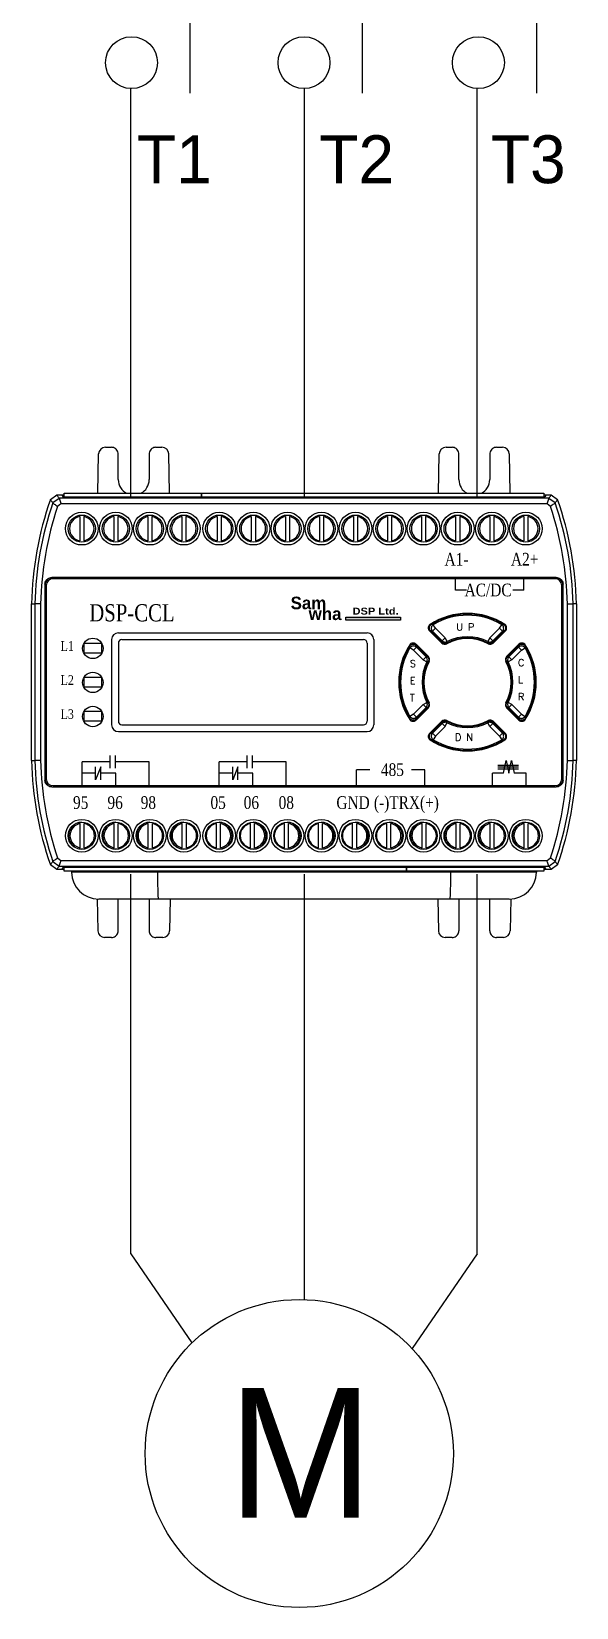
# Model space of a CAD drawing. Header units: millimetres. Extents: x 58 to 898, y 43 to 722.
# Drawn here: x 97 to 121, y 420.4 to 489.8 of the extents above; entities that cross this region are included whole.
import ezdxf
from ezdxf.enums import TextEntityAlignment as Align

# ---------------------------------------------------------------- set-up
doc = ezdxf.new("R2010")
doc.units = ezdxf.units.MM
for name, color, linetype in [('02___PRT_ALL_AXES', 7, 'Continuous'), ('03___PRT_ALL_CURVES', 7, 'Continuous'), ('40', 4, 'Continuous'), ('ASHADE', 7, 'Continuous'), ('도면층1', 7, 'Continuous')]:
    doc.layers.add(name, color=color, linetype=linetype)
doc.styles.add('ghs', font='NGULIM.TTF')
doc.styles.add('SS', font='batang.ttc', dxfattribs={"width": 0.8})
doc.styles.get("Standard").update_dxf_attribs({"font": 'BareunDotumPro1.ttf'})
doc.styles.add('STYLE2', font='romant.shx')

msp = doc.modelspace()

# ---------------------------------------------------------------- hatches: boundary and pattern name
msp.add_hatch(color=5).paths.add_polyline_path([(110.792, 463.861), (110.792, 463.998), (113.201, 463.998), (113.201, 463.861)])

# ---------------------------------------------------------------- linework, layer by layer
at = {"color": 7, "linetype": 'Continuous'}
for p, q in [((99.877, 469.453), (99.907, 471.184)), ((100.207, 471.478), (100.47, 471.478)), ((100.77, 470.053), (100.77, 471.178)), ((102.131, 471.178), (102.131, 470.053)), ((102.431, 471.478), (102.694, 471.478)), ((103.024, 469.453), (102.994, 471.184)), ((114.877, 469.453), (114.907, 471.184)), ((115.207, 471.478), (115.47, 471.478)), ((115.77, 470.053), (115.77, 471.178)), ((117.131, 471.178), (117.131, 470.053)), ((117.431, 471.478), (117.694, 471.478)), ((118.024, 469.453), (117.994, 471.184)), ((97.779, 469.177), (98.062, 469.378)), ((98.168, 469.229), (97.884, 469.026)), ((98.062, 469.378), (98.394, 469.378)), ((98.248, 468.981), (98.094, 468.871)), ((119.733, 469.23), (98.168, 469.23)), ((119.653, 468.981), (98.248, 468.981)), ((98.286, 469.378), (98.337, 469.277)), ((119.564, 469.277), (98.337, 469.277)), ((98.394, 469.453), (104.431, 469.453)), ((98.394, 469.277), (98.394, 469.453)), ((104.431, 469.453), (104.431, 469.277)), ((104.432, 469.453), (119.507, 469.453)), ((104.432, 469.277), (104.432, 469.453)), ((119.507, 469.453), (119.507, 469.277)), ((119.507, 469.378), (119.839, 469.378)), ((119.615, 469.378), (119.564, 469.277)), ((119.807, 468.871), (119.653, 468.981)), ((120.017, 469.026), (119.733, 469.229)), ((119.839, 469.378), (120.122, 469.177)), ((99.072, 468.426), (99.072, 467.361)), ((99.252, 468.426), (99.252, 467.361)), ((100.572, 468.426), (100.572, 467.361)), ((100.752, 468.426), (100.752, 467.361)), ((102.072, 468.426), (102.072, 467.361)), ((102.252, 468.426), (102.252, 467.361)), ((103.572, 468.426), (103.572, 467.361)), ((103.752, 468.426), (103.752, 467.361)), ((105.129, 468.426), (105.129, 467.361)), ((105.309, 468.426), (105.309, 467.361)), ((106.629, 468.426), (106.629, 467.361)), ((106.809, 468.426), (106.809, 467.361)), ((108.129, 468.426), (108.129, 467.361)), ((108.309, 468.426), (108.309, 467.361)), ((109.629, 468.426), (109.629, 467.361)), ((109.809, 468.426), (109.809, 467.361)), ((111.129, 468.426), (111.129, 467.361)), ((111.309, 468.426), (111.309, 467.361)), ((112.629, 468.426), (112.629, 467.361)), ((112.809, 468.426), (112.809, 467.361)), ((114.129, 468.426), (114.129, 467.361)), ((114.309, 468.426), (114.309, 467.361)), ((115.629, 468.426), (115.629, 467.361)), ((115.809, 468.426), (115.809, 467.361)), ((117.129, 468.426), (117.129, 467.361)), ((117.309, 468.426), (117.309, 467.361)), ((118.629, 468.426), (118.629, 467.361)), ((118.809, 468.426), (118.809, 467.361)), ((97.543, 465.441), (97.543, 456.816)), ((97.543, 465.441), (97.551, 465.433)), ((97.551, 465.433), (97.551, 456.823)), ((97.596, 465.388), (97.596, 456.868)), ((120.058, 465.741), (97.843, 465.741)), ((97.843, 465.741), (97.851, 465.733)), ((120.051, 465.733), (97.851, 465.733)), ((120.006, 465.688), (97.896, 465.688)), ((115.63, 465.185), (115.63, 465.695)), ((118.63, 465.185), (118.63, 465.695)), ((120.058, 465.741), (120.051, 465.733)), ((120.306, 456.868), (120.306, 465.388)), ((120.358, 465.441), (120.351, 465.433)), ((120.351, 456.823), (120.351, 465.433)), ((120.358, 456.816), (120.358, 465.441)), ((96.951, 457.678), (96.951, 464.578)), ((96.951, 464.578), (97.099, 464.577)), ((97.099, 464.577), (97.099, 457.68)), ((97.348, 464.577), (97.099, 464.577)), ((97.348, 464.572), (97.348, 457.685)), ((120.553, 464.577), (120.802, 464.577)), ((120.553, 457.685), (120.553, 464.572)), ((120.951, 464.578), (120.802, 464.577)), ((120.802, 457.68), (120.802, 464.577)), ((120.951, 464.578), (120.951, 457.678)), ((114.477, 463.395), (115.025, 462.848)), ((114.525, 463.39), (115.03, 462.885)), ((114.736, 463.507), (114.609, 463.38)), ((114.609, 463.38), (115.04, 462.949)), ((114.736, 463.507), (114.644, 463.662)), ((114.736, 463.507), (115.167, 463.076)), ((117.134, 463.076), (117.565, 463.507)), ((117.261, 462.949), (117.693, 463.38)), ((117.271, 462.885), (117.776, 463.39)), ((117.277, 462.848), (117.824, 463.395)), ((117.565, 463.507), (117.657, 463.662)), ((117.565, 463.507), (117.693, 463.38)), ((113.771, 462.543), (113.617, 462.635)), ((113.771, 462.543), (113.899, 462.67)), ((114.203, 462.112), (113.771, 462.543)), ((114.431, 462.254), (113.884, 462.801)), ((114.394, 462.249), (113.889, 462.754)), ((114.33, 462.239), (113.899, 462.67)), ((115.167, 463.076), (115.04, 462.949)), ((115.167, 463.076), (115.248, 462.915)), ((117.134, 463.076), (117.053, 462.915)), ((117.134, 463.076), (117.261, 462.949)), ((118.418, 462.801), (117.871, 462.254)), ((118.412, 462.754), (117.907, 462.249)), ((118.403, 462.67), (117.971, 462.239)), ((118.53, 462.543), (118.098, 462.112)), ((118.53, 462.543), (118.403, 462.67)), ((118.53, 462.543), (118.684, 462.635)), ((114.203, 462.112), (114.33, 462.239)), ((114.203, 462.112), (114.363, 462.031)), ((118.098, 462.112), (117.938, 462.031)), ((118.098, 462.112), (117.971, 462.239)), ((113.771, 459.713), (114.203, 460.145)), ((113.884, 459.455), (114.431, 460.002)), ((113.889, 459.503), (114.394, 460.008)), ((113.899, 459.586), (114.33, 460.018)), ((114.203, 460.145), (114.363, 460.226)), ((114.203, 460.145), (114.33, 460.018)), ((117.871, 460.002), (118.418, 459.455)), ((117.907, 460.008), (118.412, 459.503)), ((118.098, 460.145), (117.938, 460.226)), ((118.098, 460.145), (117.971, 460.018)), ((117.971, 460.018), (118.403, 459.586)), ((118.098, 460.145), (118.53, 459.713)), ((113.771, 459.713), (113.617, 459.621)), ((113.771, 459.713), (113.899, 459.586)), ((115.025, 459.408), (114.477, 458.861)), ((115.03, 459.371), (114.525, 458.866)), ((115.04, 459.308), (114.609, 458.876)), ((115.167, 459.181), (114.736, 458.749)), ((115.167, 459.181), (115.04, 459.308)), ((115.167, 459.181), (115.248, 459.341)), ((117.134, 459.181), (117.053, 459.341)), ((117.134, 459.181), (117.261, 459.308)), ((117.565, 458.749), (117.134, 459.181)), ((117.693, 458.876), (117.261, 459.308)), ((117.776, 458.866), (117.271, 459.371)), ((117.824, 458.861), (117.277, 459.408)), ((118.53, 459.713), (118.403, 459.586)), ((118.53, 459.713), (118.684, 459.621)), ((114.736, 458.749), (114.609, 458.876)), ((114.736, 458.749), (114.644, 458.594)), ((117.565, 458.749), (117.693, 458.876)), ((117.565, 458.749), (117.657, 458.594)), ((96.951, 457.678), (97.099, 457.68)), ((97.348, 457.68), (97.099, 457.68)), ((100.416, 457.344), (100.416, 457.904)), ((100.65, 457.344), (100.65, 457.904)), ((106.453, 457.344), (106.453, 457.904)), ((106.687, 457.344), (106.687, 457.904)), ((120.553, 457.68), (120.802, 457.68)), ((120.951, 457.678), (120.802, 457.68)), ((99.182, 456.603), (99.182, 457.624)), ((99.772, 456.832), (99.772, 457.393)), ((100.006, 456.832), (100.006, 457.393)), ((100.662, 456.603), (100.662, 457.113)), ((102.125, 456.603), (102.125, 457.624)), ((105.219, 456.603), (105.219, 457.624)), ((105.809, 456.832), (105.809, 457.393)), ((106.043, 456.832), (106.043, 457.393)), ((106.7, 456.603), (106.7, 457.113)), ((108.162, 456.603), (108.162, 457.624)), ((111.257, 456.603), (111.257, 457.266)), ((114.276, 456.603), (114.276, 457.266)), ((117.258, 456.603), (117.258, 457.113)), ((118.739, 456.603), (118.739, 457.113)), ((97.543, 456.816), (97.551, 456.823)), ((97.843, 456.516), (97.851, 456.523)), ((97.843, 456.516), (120.058, 456.516)), ((97.851, 456.523), (120.051, 456.523)), ((97.896, 456.568), (120.006, 456.568)), ((120.058, 456.516), (120.051, 456.523)), ((120.358, 456.816), (120.351, 456.823)), ((99.092, 453.831), (99.092, 454.896)), ((99.272, 453.831), (99.272, 454.896)), ((100.592, 453.831), (100.592, 454.896)), ((100.772, 453.831), (100.772, 454.896)), ((102.092, 453.831), (102.092, 454.896)), ((102.272, 453.831), (102.272, 454.896)), ((103.592, 453.831), (103.592, 454.896)), ((103.772, 453.831), (103.772, 454.896)), ((105.092, 453.831), (105.092, 454.896)), ((105.272, 453.831), (105.272, 454.896)), ((106.592, 453.831), (106.592, 454.896)), ((106.772, 453.831), (106.772, 454.896)), ((108.092, 453.831), (108.092, 454.896)), ((108.272, 453.831), (108.272, 454.896)), ((109.592, 453.831), (109.592, 454.896)), ((109.772, 453.831), (109.772, 454.896)), ((111.092, 453.831), (111.092, 454.896)), ((111.272, 453.831), (111.272, 454.896)), ((112.592, 453.831), (112.592, 454.896)), ((112.772, 453.831), (112.772, 454.896)), ((114.149, 453.831), (114.149, 454.896)), ((114.329, 453.831), (114.329, 454.896)), ((115.649, 453.831), (115.649, 454.896)), ((115.829, 453.831), (115.829, 454.896)), ((117.149, 453.831), (117.149, 454.896)), ((117.329, 453.831), (117.329, 454.896)), ((118.649, 453.831), (118.649, 454.896)), ((118.829, 453.831), (118.829, 454.896)), ((98.062, 452.878), (97.779, 453.08)), ((97.884, 453.231), (98.168, 453.027)), ((98.394, 452.878), (98.062, 452.878)), ((98.094, 453.386), (98.248, 453.275)), ((98.168, 453.027), (119.733, 453.027)), ((98.248, 453.275), (119.653, 453.275)), ((98.286, 452.878), (98.337, 452.98)), ((98.337, 452.98), (119.564, 452.98)), ((98.394, 452.803), (98.394, 452.98)), ((113.469, 452.803), (98.394, 452.803)), ((98.709, 452.803), (98.709, 452.752)), ((102.5, 452.752), (102.5, 452.803)), ((113.469, 452.98), (113.469, 452.803)), ((113.47, 452.803), (113.47, 452.98)), ((119.508, 452.803), (113.47, 452.803)), ((115.401, 452.752), (115.401, 452.803)), ((119.193, 452.803), (119.192, 452.752)), ((119.508, 452.98), (119.508, 452.803)), ((119.839, 452.878), (119.508, 452.878)), ((119.615, 452.878), (119.564, 452.98)), ((119.653, 453.275), (119.807, 453.386)), ((119.733, 453.027), (120.017, 453.231)), ((120.122, 453.08), (119.839, 452.878)), ((119.192, 452.752), (98.709, 452.752)), ((99.846, 451.58), (99.87, 450.173)), ((117.992, 451.573), (99.909, 451.573)), ((100.77, 450.178), (100.77, 451.573)), ((102.131, 451.573), (102.131, 450.178)), ((103.055, 451.573), (103.031, 450.173)), ((114.846, 451.573), (114.87, 450.173)), ((115.77, 451.573), (115.77, 450.178)), ((117.131, 450.178), (117.131, 451.573)), ((118.055, 451.58), (118.031, 450.173)), ((100.47, 449.878), (100.17, 449.878)), ((102.731, 449.878), (102.431, 449.878)), ((115.47, 449.878), (115.17, 449.878)), ((117.731, 449.878), (117.431, 449.878))]:
    msp.add_line(p, q, dxfattribs=at)
for p, q in [((116.109, 465.185), (115.63, 465.185)), ((118.63, 465.185), (118.15, 465.185)), ((117.738, 457.113), (117.855, 457.673)), ((117.855, 457.673), (117.972, 457.113)), ((117.972, 457.113), (118.089, 457.673)), ((118.089, 457.673), (118.206, 457.113)), ((100.416, 457.624), (99.182, 457.624)), ((99.772, 457.113), (99.182, 457.113)), ((100.006, 457.393), (99.772, 456.832)), ((100.662, 457.113), (100.006, 457.113)), ((102.125, 457.624), (100.65, 457.624)), ((106.453, 457.624), (105.219, 457.624)), ((105.809, 457.113), (105.219, 457.113)), ((106.043, 457.393), (105.809, 456.832)), ((106.7, 457.113), (106.043, 457.113)), ((108.162, 457.624), (106.687, 457.624)), ((111.847, 457.266), (111.257, 457.266)), ((114.276, 457.266), (113.687, 457.266)), ((117.738, 457.113), (117.258, 457.113)), ((117.493, 457.471), (118.403, 457.471)), ((117.493, 457.393), (118.403, 457.393)), ((117.493, 457.315), (118.403, 457.315)), ((118.739, 457.113), (118.206, 457.113))]:
    msp.add_line(p, q)
at = {"color": 5}
for p, q in [((110.792, 463.998), (113.201, 463.998)), ((110.792, 463.861), (110.792, 463.998)), ((113.201, 463.998), (113.201, 463.861)), ((113.201, 463.861), (110.792, 463.861))]:
    msp.add_line(p, q, dxfattribs=at)
at = {"color": 7, "linetype": 'Continuous'}
for centre, radius in [((99.162, 467.893), 0.72), ((99.162, 467.893), 0.6), ((100.662, 467.893), 0.72), ((100.662, 467.893), 0.6), ((102.162, 467.893), 0.72), ((102.162, 467.893), 0.6), ((103.662, 467.893), 0.72), ((103.662, 467.893), 0.6), ((105.219, 467.893), 0.72), ((105.219, 467.893), 0.6), ((106.719, 467.893), 0.72), ((106.719, 467.893), 0.6), ((108.219, 467.893), 0.72), ((108.219, 467.893), 0.6), ((109.719, 467.893), 0.72), ((109.719, 467.893), 0.6), ((111.219, 467.893), 0.72), ((111.219, 467.893), 0.6), ((112.719, 467.893), 0.72), ((112.719, 467.893), 0.6), ((114.219, 467.893), 0.72), ((114.219, 467.893), 0.6), ((115.719, 467.893), 0.72), ((115.719, 467.893), 0.6), ((117.219, 467.893), 0.72), ((117.219, 467.893), 0.6), ((118.719, 467.893), 0.72), ((118.719, 467.893), 0.6), ((99.162, 454.363), 0.72), ((99.162, 454.363), 0.6), ((100.662, 454.363), 0.72), ((100.662, 454.363), 0.6), ((102.162, 454.363), 0.72), ((102.162, 454.363), 0.6), ((103.662, 454.363), 0.72), ((103.662, 454.363), 0.6), ((105.219, 454.363), 0.72), ((105.219, 454.363), 0.6), ((106.719, 454.363), 0.72), ((106.719, 454.363), 0.6), ((108.219, 454.363), 0.72), ((108.219, 454.363), 0.6), ((109.719, 454.363), 0.72), ((109.719, 454.363), 0.6), ((111.219, 454.363), 0.72), ((111.219, 454.363), 0.6), ((112.719, 454.363), 0.72), ((112.719, 454.363), 0.6), ((114.219, 454.363), 0.72), ((114.219, 454.363), 0.6), ((115.719, 454.363), 0.72), ((115.719, 454.363), 0.6), ((117.219, 454.363), 0.72), ((117.219, 454.363), 0.6), ((118.719, 454.363), 0.72), ((118.719, 454.363), 0.6)]:
    msp.add_circle(centre, radius, dxfattribs=at)
for centre, radius, start, end in [((100.207, 471.178), 0.3, 90, 179), ((102.694, 471.178), 0.3, 1, 90), ((115.207, 471.178), 0.3, 90, 179), ((117.694, 471.178), 0.3, 1, 90), ((101.451, 470.053), 0.68, 180, 242.3898), ((101.451, 470.053), 0.68, 297.6102, 0), ((116.451, 470.053), 0.68, 180, 242.3898), ((116.451, 470.053), 0.68, 297.6102, 0), ((111.947, 464.251), 15, 160.82791, 178.74912), ((111.947, 464.251), 14.851, 161.24388, 178.74287), ((111.947, 464.251), 14.603, 161.5561, 178.73961), ((105.954, 464.251), 14.603, 1.26039, 18.4439), ((105.954, 464.251), 14.851, 1.25713, 18.75612), ((105.954, 464.251), 15, 1.25088, 19.17209), ((99.162, 467.893), 0.54, 99.59407, 260.40593), ((99.162, 467.893), 0.54, 279.59407, 80.40593), ((100.662, 467.893), 0.54, 99.59407, 260.40593), ((100.662, 467.893), 0.54, 279.59407, 80.40593), ((102.162, 467.893), 0.54, 99.59407, 260.40593), ((102.162, 467.893), 0.54, 279.59407, 80.40593), ((103.662, 467.893), 0.54, 99.59407, 260.40593), ((103.662, 467.893), 0.54, 279.59407, 80.40593), ((105.219, 467.893), 0.54, 99.59407, 260.40593), ((105.219, 467.893), 0.54, 279.59407, 80.40593), ((106.719, 467.893), 0.54, 99.59407, 260.40593), ((106.719, 467.893), 0.54, 279.59407, 80.40593), ((108.219, 467.893), 0.54, 99.59407, 260.40593), ((108.219, 467.893), 0.54, 279.59407, 80.40593), ((109.719, 467.893), 0.54, 99.59407, 260.40593), ((109.719, 467.893), 0.54, 279.59407, 80.40593), ((111.219, 467.893), 0.54, 99.59407, 260.40593), ((111.219, 467.893), 0.54, 279.59407, 80.40593), ((112.719, 467.893), 0.54, 99.59407, 260.40593), ((112.719, 467.893), 0.54, 279.59407, 80.40593), ((114.219, 467.893), 0.54, 99.59407, 260.40593), ((114.219, 467.893), 0.54, 279.59407, 80.40593), ((115.719, 467.893), 0.54, 99.59407, 260.40593), ((115.719, 467.893), 0.54, 279.59407, 80.40593), ((117.219, 467.893), 0.54, 99.59407, 260.40593), ((117.219, 467.893), 0.54, 279.59407, 80.40593), ((118.719, 467.893), 0.54, 99.59407, 260.40593), ((118.719, 467.893), 0.54, 279.59407, 80.40593), ((97.896, 465.388), 0.3, 90, 180), ((120.006, 465.388), 0.3, 0, 90), ((116.151, 461.128), 3.03, 57.1532, 122.8468), ((116.151, 461.128), 3, 57.90749, 122.09251), ((116.151, 461.128), 2.948, 59.26143, 120.73857), ((114.605, 463.523), 0.18, 122.8468, 225), ((117.696, 463.523), 0.18, 315, 57.1532), ((116.151, 461.128), 3.03, 147.1532, 212.8468), ((116.151, 461.128), 3, 147.90749, 212.09251), ((116.151, 461.128), 2.948, 149.26143, 210.73857), ((113.756, 462.674), 0.18, 45, 147.1532), ((115.152, 462.976), 0.18, 225, 298.39845), ((116.151, 461.128), 1.92, 61.60155, 118.39845), ((116.151, 461.128), 1.95, 62.20277, 117.79723), ((116.151, 461.128), 2.002, 63.2117, 116.7883), ((117.149, 462.976), 0.18, 241.60155, 315), ((118.545, 462.674), 0.18, 32.8468, 135), ((116.151, 461.128), 2.948, 329.26143, 30.73857), ((116.151, 461.128), 3, 327.90749, 32.09251), ((116.151, 461.128), 3.03, 327.1532, 32.8468), ((116.151, 461.128), 2.002, 153.2117, 206.7883), ((116.151, 461.128), 1.95, 152.20277, 207.79723), ((116.151, 461.128), 1.92, 151.60155, 208.39845), ((114.303, 462.127), 0.18, 331.60155, 45), ((117.998, 462.127), 0.18, 135, 208.39845), ((116.151, 461.128), 1.92, 331.60155, 28.39845), ((116.151, 461.128), 1.95, 332.20277, 27.79723), ((116.151, 461.128), 2.002, 333.2117, 26.7883), ((114.303, 460.13), 0.18, 315, 28.39845), ((117.998, 460.13), 0.18, 151.60155, 225), ((113.756, 459.582), 0.18, 212.8468, 315), ((115.152, 459.281), 0.18, 61.60155, 135), ((116.151, 461.128), 1.92, 241.60155, 298.39845), ((116.151, 461.128), 1.95, 242.20277, 297.79723), ((116.151, 461.128), 2.002, 243.2117, 296.7883), ((117.149, 459.281), 0.18, 45, 118.39845), ((118.545, 459.582), 0.18, 225, 327.1532), ((114.605, 458.734), 0.18, 135, 237.1532), ((116.151, 461.128), 3.03, 237.1532, 302.8468), ((116.151, 461.128), 3, 237.90749, 302.09251), ((116.151, 461.128), 2.948, 239.26143, 300.73857), ((117.696, 458.734), 0.18, 302.8468, 45), ((111.947, 458.006), 15, 181.25088, 199.17209), ((111.947, 458.006), 14.851, 181.25713, 198.75612), ((111.947, 458.006), 14.603, 181.26039, 198.4439), ((105.954, 458.006), 14.603, 341.5561, 358.73961), ((105.954, 458.006), 14.851, 341.24388, 358.74287), ((105.954, 458.006), 15, 340.82791, 358.74912), ((97.896, 456.868), 0.3, 180, 270), ((120.006, 456.868), 0.3, 270, 0), ((99.182, 454.363), 0.54, 99.59407, 260.40593), ((99.182, 454.363), 0.54, 279.59407, 80.40593), ((100.682, 454.363), 0.54, 99.59407, 260.40593), ((100.682, 454.363), 0.54, 279.59407, 80.40593), ((102.182, 454.363), 0.54, 99.59407, 260.40593), ((102.182, 454.363), 0.54, 279.59407, 80.40593), ((103.682, 454.363), 0.54, 99.59407, 260.40593), ((103.682, 454.363), 0.54, 279.59407, 80.40593), ((105.182, 454.363), 0.54, 99.59407, 260.40593), ((105.182, 454.363), 0.54, 279.59407, 80.40593), ((106.682, 454.363), 0.54, 99.59407, 260.40593), ((106.682, 454.363), 0.54, 279.59407, 80.40593), ((108.182, 454.363), 0.54, 99.59407, 260.40593), ((108.182, 454.363), 0.54, 279.59407, 80.40593), ((109.682, 454.363), 0.54, 99.59407, 260.40593), ((109.682, 454.363), 0.54, 279.59407, 80.40593), ((111.182, 454.363), 0.54, 99.59407, 260.40593), ((111.182, 454.363), 0.54, 279.59407, 80.40593), ((112.682, 454.363), 0.54, 99.59407, 260.40593), ((112.682, 454.363), 0.54, 279.59407, 80.40593), ((114.239, 454.363), 0.54, 99.59407, 260.40593), ((114.239, 454.363), 0.54, 279.59407, 80.40593), ((115.739, 454.363), 0.54, 99.59407, 260.40593), ((115.739, 454.363), 0.54, 279.59407, 80.40593), ((117.239, 454.363), 0.54, 99.59407, 260.40593), ((117.239, 454.363), 0.54, 279.59407, 80.40593), ((118.739, 454.363), 0.54, 99.59407, 260.40593), ((118.739, 454.363), 0.54, 279.59407, 80.40593), ((99.909, 452.773), 1.2, 181, 270), ((117.992, 452.773), 1.2, 270, 359), ((100.17, 450.178), 0.3, 181, 270), ((102.731, 450.178), 0.3, 270, 359), ((115.17, 450.178), 0.3, 181, 270), ((117.731, 450.178), 0.3, 270, 359)]:
    msp.add_arc(centre, radius, start, end, dxfattribs=at)
for points, knots in [([(100.77, 471.178), (100.77, 471.21), (100.76, 471.273), (100.717, 471.358), (100.65, 471.425), (100.565, 471.468), (100.502, 471.478), (100.47, 471.478)], [0, 0, 0, 0, 0.0938533, 0.1877121, 0.2815799, 0.3754568, 0.4693391, 0.4693391, 0.4693391, 0.4693391]), ([(102.431, 471.478), (102.4, 471.478), (102.337, 471.468), (102.252, 471.425), (102.184, 471.358), (102.141, 471.273), (102.131, 471.21), (102.131, 471.178)], [0, 0, 0, 0, 0.0938824, 0.1877592, 0.281627, 0.3754859, 0.4693391, 0.4693391, 0.4693391, 0.4693391]), ([(115.77, 471.178), (115.77, 471.21), (115.76, 471.273), (115.717, 471.358), (115.65, 471.425), (115.565, 471.468), (115.502, 471.478), (115.47, 471.478)], [0, 0, 0, 0, 0.0938533, 0.1877121, 0.2815799, 0.3754568, 0.4693391, 0.4693391, 0.4693391, 0.4693391]), ([(117.431, 471.478), (117.4, 471.478), (117.337, 471.468), (117.252, 471.425), (117.184, 471.358), (117.141, 471.273), (117.131, 471.21), (117.131, 471.178)], [0, 0, 0, 0, 0.0938824, 0.1877592, 0.281627, 0.3754859, 0.4693391, 0.4693391, 0.4693391, 0.4693391]), ([(97.884, 469.026), (97.874, 469.041), (97.851, 469.074), (97.816, 469.124), (97.791, 469.159), (97.779, 469.177)], [0, 0, 0, 0, 0.0540743, 0.1201944, 0.1840487, 0.1840487, 0.1840487, 0.1840487]), ([(97.884, 469.026), (97.907, 469.009), (97.955, 468.978), (98.023, 468.924), (98.071, 468.889), (98.094, 468.871)], [0, 0, 0, 0, 0.0847402, 0.1718969, 0.2610351, 0.2610351, 0.2610351, 0.2610351]), ([(98.168, 469.23), (98.158, 469.244), (98.135, 469.276), (98.099, 469.326), (98.074, 469.361), (98.062, 469.378)], [0, 0, 0, 0, 0.0536976, 0.11936, 0.1827756, 0.1827756, 0.1827756, 0.1827756]), ([(98.168, 469.23), (98.177, 469.203), (98.191, 469.147), (98.221, 469.065), (98.239, 469.009), (98.248, 468.981)], [0, 0, 0, 0, 0.084861, 0.1719795, 0.2609261, 0.2609261, 0.2609261, 0.2609261]), ([(119.733, 469.23), (119.724, 469.203), (119.71, 469.147), (119.681, 469.065), (119.662, 469.009), (119.653, 468.981)], [0, 0, 0, 0, 0.0848624, 0.1719809, 0.2609261, 0.2609261, 0.2609261, 0.2609261]), ([(119.733, 469.23), (119.743, 469.244), (119.766, 469.276), (119.802, 469.326), (119.827, 469.361), (119.839, 469.378)], [0, 0, 0, 0, 0.0534626, 0.1191252, 0.1827756, 0.1827756, 0.1827756, 0.1827756]), ([(120.017, 469.026), (119.994, 469.009), (119.946, 468.978), (119.878, 468.924), (119.831, 468.889), (119.807, 468.871)], [0, 0, 0, 0, 0.0847388, 0.1718955, 0.2610351, 0.2610351, 0.2610351, 0.2610351]), ([(120.017, 469.026), (120.027, 469.041), (120.05, 469.074), (120.085, 469.124), (120.11, 469.159), (120.122, 469.177)], [0, 0, 0, 0, 0.0538377, 0.119958, 0.1840487, 0.1840487, 0.1840487, 0.1840487]), ([(97.543, 465.441), (97.543, 465.472), (97.553, 465.535), (97.597, 465.62), (97.664, 465.687), (97.749, 465.731), (97.812, 465.741), (97.843, 465.741)], [0, 0, 0, 0, 0.093858, 0.1877008, 0.2815377, 0.3753804, 0.4692384, 0.4692384, 0.4692384, 0.4692384]), ([(97.851, 465.733), (97.819, 465.733), (97.756, 465.723), (97.671, 465.68), (97.604, 465.613), (97.561, 465.528), (97.551, 465.465), (97.551, 465.433)], [0, 0, 0, 0, 0.093858, 0.1877007, 0.2815376, 0.3753803, 0.4692384, 0.4692384, 0.4692384, 0.4692384]), ([(120.351, 465.433), (120.351, 465.465), (120.341, 465.528), (120.297, 465.613), (120.23, 465.68), (120.145, 465.723), (120.082, 465.733), (120.051, 465.733)], [0, 0, 0, 0, 0.093858, 0.1877007, 0.2815376, 0.3753803, 0.4692384, 0.4692384, 0.4692384, 0.4692384]), ([(120.058, 465.741), (120.089, 465.741), (120.152, 465.731), (120.237, 465.687), (120.305, 465.62), (120.348, 465.535), (120.358, 465.472), (120.358, 465.441)], [0, 0, 0, 0, 0.093858, 0.1877008, 0.2815377, 0.3753804, 0.4692384, 0.4692384, 0.4692384, 0.4692384]), ([(114.493, 463.433), (114.485, 463.449), (114.473, 463.483), (114.471, 463.538), (114.485, 463.591), (114.504, 463.622), (114.516, 463.635)], [0, 0, 0, 0, 0.05449, 0.107938, 0.1612581, 0.2156554, 0.2156554, 0.2156554, 0.2156554]), ([(114.609, 463.38), (114.599, 463.381), (114.581, 463.384), (114.553, 463.387), (114.534, 463.389), (114.525, 463.39)], [0, 0, 0, 0, 0.02823034, 0.05623659, 0.08402378, 0.08402378, 0.08402378, 0.08402378]), ([(114.644, 463.662), (114.63, 463.654), (114.606, 463.635), (114.577, 463.597), (114.56, 463.553), (114.554, 463.506), (114.56, 463.46), (114.578, 463.416), (114.598, 463.391), (114.609, 463.38)], [0, 0, 0, 0, 0.0466256, 0.0932466, 0.1398794, 0.1865136, 0.2331468, 0.2797658, 0.3263998, 0.3263998, 0.3263998, 0.3263998]), ([(114.644, 463.662), (114.634, 463.663), (114.615, 463.665), (114.586, 463.667), (114.566, 463.669), (114.557, 463.67)], [0, 0, 0, 0, 0.02938021, 0.05851312, 0.08740451, 0.08740451, 0.08740451, 0.08740451]), ([(117.657, 463.662), (117.667, 463.663), (117.687, 463.665), (117.716, 463.667), (117.735, 463.669), (117.744, 463.67)], [0, 0, 0, 0, 0.02938021, 0.05851312, 0.08740451, 0.08740451, 0.08740451, 0.08740451]), ([(117.693, 463.38), (117.704, 463.391), (117.723, 463.416), (117.741, 463.46), (117.747, 463.506), (117.741, 463.553), (117.724, 463.597), (117.695, 463.635), (117.671, 463.654), (117.657, 463.662)], [0, 0, 0, 0, 0.046626, 0.0932469, 0.1398796, 0.1865139, 0.233147, 0.279766, 0.3263998, 0.3263998, 0.3263998, 0.3263998]), ([(117.693, 463.38), (117.702, 463.381), (117.721, 463.384), (117.748, 463.387), (117.767, 463.389), (117.776, 463.39)], [0, 0, 0, 0, 0.02823034, 0.05623659, 0.08402378, 0.08402378, 0.08402378, 0.08402378]), ([(117.784, 463.636), (117.796, 463.622), (117.816, 463.592), (117.83, 463.539), (117.829, 463.485), (117.817, 463.45), (117.808, 463.433)], [0, 0, 0, 0, 0.0534734, 0.1067582, 0.1607868, 0.2158657, 0.2158657, 0.2158657, 0.2158657]), ([(113.617, 462.635), (113.616, 462.645), (113.614, 462.664), (113.611, 462.693), (113.61, 462.713), (113.609, 462.722)], [0, 0, 0, 0, 0.02938021, 0.05851312, 0.08740451, 0.08740451, 0.08740451, 0.08740451]), ([(113.899, 462.67), (113.888, 462.681), (113.863, 462.701), (113.819, 462.719), (113.772, 462.725), (113.726, 462.719), (113.682, 462.701), (113.644, 462.673), (113.625, 462.648), (113.617, 462.635)], [0, 0, 0, 0, 0.046626, 0.0932469, 0.1398796, 0.1865139, 0.233147, 0.279766, 0.3263998, 0.3263998, 0.3263998, 0.3263998]), ([(113.643, 462.762), (113.657, 462.774), (113.687, 462.793), (113.739, 462.808), (113.794, 462.806), (113.829, 462.794), (113.846, 462.786)], [0, 0, 0, 0, 0.0534734, 0.1067582, 0.1607868, 0.2158657, 0.2158657, 0.2158657, 0.2158657]), ([(113.899, 462.67), (113.897, 462.68), (113.895, 462.698), (113.892, 462.726), (113.89, 462.745), (113.889, 462.754)], [0, 0, 0, 0, 0.02823034, 0.05623659, 0.08402378, 0.08402378, 0.08402378, 0.08402378]), ([(115.04, 462.949), (115.039, 462.942), (115.037, 462.928), (115.033, 462.906), (115.031, 462.892), (115.03, 462.885)], [0, 0, 0, 0, 0.02131349, 0.04276592, 0.06435893, 0.06435893, 0.06435893, 0.06435893]), ([(115.04, 462.949), (115.051, 462.938), (115.075, 462.92), (115.116, 462.902), (115.161, 462.894), (115.206, 462.898), (115.235, 462.909), (115.248, 462.915)], [0, 0, 0, 0, 0.0449694, 0.0899307, 0.1348985, 0.1798573, 0.2248377, 0.2248377, 0.2248377, 0.2248377]), ([(115.198, 462.837), (115.183, 462.834), (115.153, 462.831), (115.107, 462.838), (115.079, 462.85), (115.066, 462.858)], [0, 0, 0, 0, 0.0460856, 0.0917071, 0.1370934, 0.1370934, 0.1370934, 0.1370934]), ([(115.248, 462.915), (115.247, 462.909), (115.246, 462.895), (115.244, 462.874), (115.242, 462.86), (115.241, 462.853)], [0, 0, 0, 0, 0.02072148, 0.04156853, 0.06254232, 0.06254232, 0.06254232, 0.06254232]), ([(117.053, 462.915), (117.066, 462.909), (117.095, 462.898), (117.14, 462.894), (117.185, 462.902), (117.227, 462.92), (117.251, 462.938), (117.261, 462.949)], [0, 0, 0, 0, 0.0449723, 0.0899326, 0.1349004, 0.1798594, 0.2248377, 0.2248377, 0.2248377, 0.2248377]), ([(117.053, 462.915), (117.054, 462.909), (117.055, 462.895), (117.058, 462.874), (117.059, 462.86), (117.06, 462.853)], [0, 0, 0, 0, 0.02072148, 0.04156853, 0.06254232, 0.06254232, 0.06254232, 0.06254232]), ([(117.235, 462.857), (117.222, 462.85), (117.194, 462.837), (117.148, 462.831), (117.117, 462.834), (117.102, 462.837)], [0, 0, 0, 0, 0.0457598, 0.0912892, 0.1371128, 0.1371128, 0.1371128, 0.1371128]), ([(117.261, 462.949), (117.262, 462.942), (117.265, 462.928), (117.268, 462.906), (117.27, 462.892), (117.271, 462.885)], [0, 0, 0, 0, 0.02131349, 0.04276592, 0.06435893, 0.06435893, 0.06435893, 0.06435893]), ([(118.403, 462.67), (118.404, 462.68), (118.406, 462.698), (118.409, 462.726), (118.411, 462.745), (118.412, 462.754)], [0, 0, 0, 0, 0.02823034, 0.05623659, 0.08402378, 0.08402378, 0.08402378, 0.08402378]), ([(118.684, 462.635), (118.676, 462.648), (118.657, 462.673), (118.619, 462.701), (118.576, 462.719), (118.529, 462.725), (118.482, 462.719), (118.439, 462.701), (118.414, 462.681), (118.403, 462.67)], [0, 0, 0, 0, 0.0466256, 0.0932466, 0.1398794, 0.1865136, 0.2331468, 0.2797658, 0.3263998, 0.3263998, 0.3263998, 0.3263998]), ([(118.455, 462.785), (118.471, 462.794), (118.506, 462.806), (118.56, 462.808), (118.613, 462.794), (118.644, 462.774), (118.658, 462.763)], [0, 0, 0, 0, 0.05449, 0.107938, 0.1612581, 0.2156554, 0.2156554, 0.2156554, 0.2156554]), ([(118.684, 462.635), (118.685, 462.645), (118.687, 462.664), (118.69, 462.693), (118.691, 462.713), (118.692, 462.722)], [0, 0, 0, 0, 0.02938021, 0.05851312, 0.08740451, 0.08740451, 0.08740451, 0.08740451]), ([(114.33, 462.239), (114.337, 462.24), (114.351, 462.242), (114.372, 462.246), (114.387, 462.248), (114.394, 462.249)], [0, 0, 0, 0, 0.02131349, 0.04276592, 0.06435893, 0.06435893, 0.06435893, 0.06435893]), ([(114.363, 462.031), (114.37, 462.044), (114.38, 462.073), (114.385, 462.118), (114.377, 462.163), (114.359, 462.204), (114.341, 462.228), (114.33, 462.239)], [0, 0, 0, 0, 0.0449723, 0.0899326, 0.1349004, 0.1798594, 0.2248377, 0.2248377, 0.2248377, 0.2248377]), ([(114.363, 462.031), (114.37, 462.031), (114.384, 462.033), (114.405, 462.035), (114.419, 462.037), (114.426, 462.038)], [0, 0, 0, 0, 0.02072148, 0.04156853, 0.06254232, 0.06254232, 0.06254232, 0.06254232]), ([(114.421, 462.213), (114.429, 462.2), (114.441, 462.171), (114.448, 462.126), (114.445, 462.095), (114.442, 462.08)], [0, 0, 0, 0, 0.0457598, 0.0912892, 0.1371128, 0.1371128, 0.1371128, 0.1371128]), ([(117.86, 462.081), (117.856, 462.095), (117.853, 462.126), (117.86, 462.172), (117.872, 462.2), (117.88, 462.213)], [0, 0, 0, 0, 0.0460856, 0.0917071, 0.1370934, 0.1370934, 0.1370934, 0.1370934]), ([(117.938, 462.031), (117.931, 462.031), (117.917, 462.033), (117.896, 462.035), (117.883, 462.037), (117.876, 462.038)], [0, 0, 0, 0, 0.02072148, 0.04156853, 0.06254232, 0.06254232, 0.06254232, 0.06254232]), ([(117.971, 462.239), (117.964, 462.24), (117.95, 462.242), (117.929, 462.246), (117.915, 462.248), (117.907, 462.249)], [0, 0, 0, 0, 0.02131349, 0.04276592, 0.06435893, 0.06435893, 0.06435893, 0.06435893]), ([(117.971, 462.239), (117.96, 462.228), (117.942, 462.204), (117.924, 462.163), (117.917, 462.118), (117.921, 462.073), (117.931, 462.044), (117.938, 462.031)], [0, 0, 0, 0, 0.0449694, 0.0899307, 0.1348985, 0.1798573, 0.2248377, 0.2248377, 0.2248377, 0.2248377]), ([(114.33, 460.018), (114.341, 460.028), (114.359, 460.052), (114.377, 460.094), (114.385, 460.139), (114.38, 460.184), (114.37, 460.213), (114.363, 460.226)], [0, 0, 0, 0, 0.0449694, 0.0899307, 0.1348985, 0.1798573, 0.2248377, 0.2248377, 0.2248377, 0.2248377]), ([(114.33, 460.018), (114.337, 460.017), (114.351, 460.014), (114.372, 460.011), (114.387, 460.009), (114.394, 460.008)], [0, 0, 0, 0, 0.02131349, 0.04276592, 0.06435893, 0.06435893, 0.06435893, 0.06435893]), ([(114.363, 460.226), (114.37, 460.225), (114.384, 460.224), (114.405, 460.221), (114.419, 460.22), (114.426, 460.219)], [0, 0, 0, 0, 0.02072148, 0.04156853, 0.06254232, 0.06254232, 0.06254232, 0.06254232]), ([(114.442, 460.176), (114.445, 460.161), (114.448, 460.13), (114.441, 460.085), (114.429, 460.056), (114.421, 460.043)], [0, 0, 0, 0, 0.0460856, 0.0917071, 0.1370934, 0.1370934, 0.1370934, 0.1370934]), ([(117.88, 460.044), (117.872, 460.057), (117.86, 460.085), (117.853, 460.131), (117.856, 460.161), (117.86, 460.176)], [0, 0, 0, 0, 0.0457598, 0.0912892, 0.1371128, 0.1371128, 0.1371128, 0.1371128]), ([(117.938, 460.226), (117.931, 460.225), (117.917, 460.224), (117.896, 460.221), (117.883, 460.22), (117.876, 460.219)], [0, 0, 0, 0, 0.02072148, 0.04156853, 0.06254232, 0.06254232, 0.06254232, 0.06254232]), ([(117.971, 460.018), (117.964, 460.017), (117.95, 460.014), (117.929, 460.011), (117.915, 460.009), (117.907, 460.008)], [0, 0, 0, 0, 0.02131349, 0.04276592, 0.06435893, 0.06435893, 0.06435893, 0.06435893]), ([(117.938, 460.226), (117.931, 460.213), (117.921, 460.184), (117.917, 460.139), (117.924, 460.094), (117.942, 460.052), (117.96, 460.028), (117.971, 460.018)], [0, 0, 0, 0, 0.0449723, 0.0899326, 0.1349004, 0.1798594, 0.2248377, 0.2248377, 0.2248377, 0.2248377]), ([(113.617, 459.621), (113.616, 459.612), (113.614, 459.592), (113.611, 459.563), (113.61, 459.544), (113.609, 459.534)], [0, 0, 0, 0, 0.02938021, 0.05851312, 0.08740451, 0.08740451, 0.08740451, 0.08740451]), ([(113.617, 459.621), (113.625, 459.608), (113.644, 459.583), (113.682, 459.555), (113.726, 459.537), (113.772, 459.532), (113.819, 459.538), (113.863, 459.556), (113.888, 459.575), (113.899, 459.586)], [0, 0, 0, 0, 0.0466256, 0.0932466, 0.1398794, 0.1865136, 0.2331468, 0.2797658, 0.3263998, 0.3263998, 0.3263998, 0.3263998]), ([(113.846, 459.471), (113.83, 459.463), (113.795, 459.45), (113.741, 459.449), (113.688, 459.463), (113.657, 459.482), (113.644, 459.494)], [0, 0, 0, 0, 0.05449, 0.107938, 0.1612581, 0.2156554, 0.2156554, 0.2156554, 0.2156554]), ([(113.899, 459.586), (113.897, 459.577), (113.895, 459.558), (113.892, 459.53), (113.89, 459.512), (113.889, 459.503)], [0, 0, 0, 0, 0.02823034, 0.05623659, 0.08402378, 0.08402378, 0.08402378, 0.08402378]), ([(115.04, 459.308), (115.039, 459.315), (115.037, 459.329), (115.033, 459.35), (115.031, 459.364), (115.03, 459.371)], [0, 0, 0, 0, 0.02131349, 0.04276592, 0.06435893, 0.06435893, 0.06435893, 0.06435893]), ([(115.248, 459.341), (115.235, 459.348), (115.206, 459.358), (115.161, 459.362), (115.116, 459.355), (115.075, 459.337), (115.051, 459.318), (115.04, 459.308)], [0, 0, 0, 0, 0.0449723, 0.0899326, 0.1349004, 0.1798594, 0.2248377, 0.2248377, 0.2248377, 0.2248377]), ([(115.066, 459.399), (115.079, 459.407), (115.107, 459.419), (115.153, 459.426), (115.184, 459.423), (115.199, 459.419)], [0, 0, 0, 0, 0.0457598, 0.0912892, 0.1371128, 0.1371128, 0.1371128, 0.1371128]), ([(115.248, 459.341), (115.247, 459.348), (115.246, 459.362), (115.244, 459.382), (115.242, 459.396), (115.241, 459.403)], [0, 0, 0, 0, 0.02072148, 0.04156853, 0.06254232, 0.06254232, 0.06254232, 0.06254232]), ([(117.053, 459.341), (117.054, 459.348), (117.055, 459.362), (117.058, 459.382), (117.059, 459.396), (117.06, 459.403)], [0, 0, 0, 0, 0.02072148, 0.04156853, 0.06254232, 0.06254232, 0.06254232, 0.06254232]), ([(117.261, 459.308), (117.251, 459.318), (117.227, 459.337), (117.185, 459.355), (117.14, 459.362), (117.095, 459.358), (117.066, 459.348), (117.053, 459.341)], [0, 0, 0, 0, 0.0449694, 0.0899307, 0.1348985, 0.1798573, 0.2248377, 0.2248377, 0.2248377, 0.2248377]), ([(117.103, 459.419), (117.118, 459.423), (117.149, 459.426), (117.194, 459.419), (117.222, 459.407), (117.235, 459.399)], [0, 0, 0, 0, 0.0460856, 0.0917071, 0.1370934, 0.1370934, 0.1370934, 0.1370934]), ([(117.261, 459.308), (117.262, 459.315), (117.265, 459.329), (117.268, 459.35), (117.27, 459.364), (117.271, 459.371)], [0, 0, 0, 0, 0.02131349, 0.04276592, 0.06435893, 0.06435893, 0.06435893, 0.06435893]), ([(118.403, 459.586), (118.414, 459.575), (118.439, 459.556), (118.482, 459.538), (118.529, 459.532), (118.576, 459.537), (118.619, 459.555), (118.657, 459.583), (118.676, 459.608), (118.684, 459.621)], [0, 0, 0, 0, 0.046626, 0.0932469, 0.1398796, 0.1865139, 0.233147, 0.279766, 0.3263998, 0.3263998, 0.3263998, 0.3263998]), ([(118.403, 459.586), (118.404, 459.577), (118.406, 459.558), (118.409, 459.53), (118.411, 459.512), (118.412, 459.503)], [0, 0, 0, 0, 0.02823034, 0.05623659, 0.08402378, 0.08402378, 0.08402378, 0.08402378]), ([(118.658, 459.494), (118.645, 459.483), (118.614, 459.463), (118.562, 459.449), (118.507, 459.45), (118.472, 459.462), (118.456, 459.471)], [0, 0, 0, 0, 0.0534734, 0.1067582, 0.1607868, 0.2158657, 0.2158657, 0.2158657, 0.2158657]), ([(118.684, 459.621), (118.685, 459.612), (118.687, 459.592), (118.69, 459.563), (118.691, 459.544), (118.692, 459.534)], [0, 0, 0, 0, 0.02938021, 0.05851312, 0.08740451, 0.08740451, 0.08740451, 0.08740451]), ([(114.517, 458.621), (114.505, 458.634), (114.486, 458.665), (114.471, 458.717), (114.473, 458.772), (114.485, 458.807), (114.493, 458.823)], [0, 0, 0, 0, 0.0534734, 0.1067582, 0.1607868, 0.2158657, 0.2158657, 0.2158657, 0.2158657]), ([(114.609, 458.876), (114.599, 458.875), (114.581, 458.873), (114.553, 458.87), (114.534, 458.867), (114.525, 458.866)], [0, 0, 0, 0, 0.02823034, 0.05623659, 0.08402378, 0.08402378, 0.08402378, 0.08402378]), ([(114.609, 458.876), (114.598, 458.865), (114.578, 458.84), (114.56, 458.797), (114.554, 458.75), (114.56, 458.703), (114.577, 458.66), (114.606, 458.622), (114.63, 458.602), (114.644, 458.594)], [0, 0, 0, 0, 0.046626, 0.0932469, 0.1398796, 0.1865139, 0.233147, 0.279766, 0.3263998, 0.3263998, 0.3263998, 0.3263998]), ([(114.644, 458.594), (114.634, 458.593), (114.615, 458.592), (114.586, 458.589), (114.566, 458.587), (114.557, 458.587)], [0, 0, 0, 0, 0.02938021, 0.05851312, 0.08740451, 0.08740451, 0.08740451, 0.08740451]), ([(117.657, 458.594), (117.671, 458.602), (117.695, 458.622), (117.724, 458.66), (117.741, 458.703), (117.747, 458.75), (117.741, 458.797), (117.723, 458.84), (117.704, 458.865), (117.693, 458.876)], [0, 0, 0, 0, 0.0466256, 0.0932466, 0.1398794, 0.1865136, 0.2331468, 0.2797658, 0.3263998, 0.3263998, 0.3263998, 0.3263998]), ([(117.657, 458.594), (117.667, 458.593), (117.687, 458.592), (117.716, 458.589), (117.735, 458.587), (117.744, 458.587)], [0, 0, 0, 0, 0.02938021, 0.05851312, 0.08740451, 0.08740451, 0.08740451, 0.08740451]), ([(117.693, 458.876), (117.702, 458.875), (117.721, 458.873), (117.748, 458.87), (117.767, 458.867), (117.776, 458.866)], [0, 0, 0, 0, 0.02823034, 0.05623659, 0.08402378, 0.08402378, 0.08402378, 0.08402378]), ([(117.808, 458.824), (117.816, 458.808), (117.828, 458.773), (117.83, 458.719), (117.816, 458.666), (117.797, 458.635), (117.785, 458.621)], [0, 0, 0, 0, 0.05449, 0.107938, 0.1612581, 0.2156554, 0.2156554, 0.2156554, 0.2156554]), ([(97.843, 456.516), (97.812, 456.516), (97.749, 456.526), (97.664, 456.569), (97.597, 456.637), (97.553, 456.722), (97.543, 456.785), (97.543, 456.816)], [0, 0, 0, 0, 0.093858, 0.1877008, 0.2815377, 0.3753804, 0.4692384, 0.4692384, 0.4692384, 0.4692384]), ([(97.551, 456.823), (97.551, 456.792), (97.561, 456.729), (97.604, 456.644), (97.671, 456.577), (97.756, 456.533), (97.819, 456.523), (97.851, 456.523)], [0, 0, 0, 0, 0.093858, 0.1877007, 0.2815376, 0.3753803, 0.4692384, 0.4692384, 0.4692384, 0.4692384]), ([(120.051, 456.523), (120.082, 456.523), (120.145, 456.533), (120.23, 456.577), (120.297, 456.644), (120.341, 456.729), (120.351, 456.792), (120.351, 456.823)], [0, 0, 0, 0, 0.093858, 0.1877007, 0.2815376, 0.3753803, 0.4692384, 0.4692384, 0.4692384, 0.4692384]), ([(120.358, 456.816), (120.358, 456.785), (120.348, 456.722), (120.305, 456.637), (120.237, 456.569), (120.152, 456.526), (120.089, 456.516), (120.058, 456.516)], [0, 0, 0, 0, 0.093858, 0.1877008, 0.2815377, 0.3753804, 0.4692384, 0.4692384, 0.4692384, 0.4692384]), ([(97.884, 453.23), (97.874, 453.216), (97.851, 453.183), (97.816, 453.133), (97.791, 453.097), (97.779, 453.08)], [0, 0, 0, 0, 0.0538377, 0.119958, 0.1840487, 0.1840487, 0.1840487, 0.1840487]), ([(97.884, 453.23), (97.907, 453.248), (97.955, 453.278), (98.023, 453.333), (98.071, 453.368), (98.094, 453.386)], [0, 0, 0, 0, 0.0847389, 0.1718956, 0.2610351, 0.2610351, 0.2610351, 0.2610351]), ([(98.168, 453.027), (98.158, 453.013), (98.135, 452.98), (98.099, 452.931), (98.074, 452.896), (98.062, 452.878)], [0, 0, 0, 0, 0.0534626, 0.1191252, 0.1827756, 0.1827756, 0.1827756, 0.1827756]), ([(98.168, 453.027), (98.177, 453.054), (98.191, 453.11), (98.221, 453.192), (98.239, 453.247), (98.248, 453.275)], [0, 0, 0, 0, 0.0848624, 0.1719809, 0.2609261, 0.2609261, 0.2609261, 0.2609261]), ([(119.733, 453.027), (119.724, 453.054), (119.71, 453.11), (119.681, 453.192), (119.662, 453.247), (119.653, 453.275)], [0, 0, 0, 0, 0.084861, 0.1719795, 0.2609261, 0.2609261, 0.2609261, 0.2609261]), ([(119.733, 453.027), (119.743, 453.012), (119.766, 452.98), (119.802, 452.931), (119.827, 452.896), (119.839, 452.878)], [0, 0, 0, 0, 0.0536976, 0.11936, 0.1827756, 0.1827756, 0.1827756, 0.1827756]), ([(120.017, 453.23), (119.994, 453.248), (119.946, 453.278), (119.878, 453.333), (119.831, 453.368), (119.807, 453.386)], [0, 0, 0, 0, 0.0847403, 0.171897, 0.261035, 0.261035, 0.261035, 0.261035]), ([(120.017, 453.23), (120.027, 453.216), (120.05, 453.183), (120.085, 453.133), (120.11, 453.097), (120.122, 453.08)], [0, 0, 0, 0, 0.0540743, 0.1201944, 0.1840487, 0.1840487, 0.1840487, 0.1840487]), ([(102.5, 452.752), (102.5, 452.664), (102.501, 452.493), (102.503, 452.248), (102.506, 452.027), (102.513, 451.848), (102.513, 451.699), (102.53, 451.634), (102.524, 451.573), (102.534, 451.573)], [0, 0, 0, 0, 0.263626, 0.513282, 0.736734, 0.923047, 1.063132, 1.150235, 1.180742, 1.180742, 1.180742, 1.180742]), ([(115.401, 452.752), (115.401, 452.664), (115.401, 452.493), (115.398, 452.248), (115.395, 452.027), (115.388, 451.848), (115.388, 451.699), (115.371, 451.634), (115.377, 451.573), (115.367, 451.573)], [0, 0, 0, 0, 0.263626, 0.513282, 0.736734, 0.923047, 1.063132, 1.150235, 1.180742, 1.180742, 1.180742, 1.180742]), ([(100.47, 449.878), (100.502, 449.878), (100.565, 449.888), (100.65, 449.932), (100.717, 449.999), (100.76, 450.084), (100.77, 450.147), (100.77, 450.178)], [0, 0, 0, 0, 0.0938824, 0.1877592, 0.281627, 0.3754859, 0.4693391, 0.4693391, 0.4693391, 0.4693391]), ([(102.131, 450.178), (102.131, 450.147), (102.141, 450.084), (102.184, 449.999), (102.252, 449.932), (102.337, 449.888), (102.4, 449.878), (102.431, 449.878)], [0, 0, 0, 0, 0.0938533, 0.1877121, 0.2815799, 0.3754568, 0.4693391, 0.4693391, 0.4693391, 0.4693391]), ([(115.47, 449.878), (115.502, 449.878), (115.565, 449.888), (115.65, 449.932), (115.717, 449.999), (115.76, 450.084), (115.77, 450.147), (115.77, 450.178)], [0, 0, 0, 0, 0.0938824, 0.1877592, 0.281627, 0.3754859, 0.4693391, 0.4693391, 0.4693391, 0.4693391]), ([(117.131, 450.178), (117.131, 450.147), (117.141, 450.084), (117.184, 449.999), (117.252, 449.932), (117.337, 449.888), (117.4, 449.878), (117.431, 449.878)], [0, 0, 0, 0, 0.0938533, 0.1877121, 0.2815799, 0.3754568, 0.4693391, 0.4693391, 0.4693391, 0.4693391])]:
    msp.add_open_spline(points, degree=3, knots=knots, dxfattribs=at)
for points in [[(114.504, 463.415), (114.5, 463.421), (114.497, 463.427), (114.493, 463.433)], [(114.525, 463.39), (114.517, 463.398), (114.51, 463.406), (114.504, 463.415)], [(114.516, 463.635), (114.52, 463.64), (114.524, 463.644), (114.529, 463.648)], [(114.529, 463.648), (114.537, 463.656), (114.547, 463.664), (114.557, 463.67)], [(117.744, 463.67), (117.754, 463.664), (117.764, 463.656), (117.772, 463.648)], [(117.772, 463.648), (117.777, 463.644), (117.781, 463.64), (117.784, 463.636)], [(117.797, 463.415), (117.791, 463.406), (117.784, 463.398), (117.776, 463.39)], [(117.808, 463.433), (117.805, 463.427), (117.801, 463.421), (117.797, 463.415)], [(113.609, 462.722), (113.615, 462.732), (113.623, 462.741), (113.631, 462.75)], [(113.631, 462.75), (113.635, 462.754), (113.639, 462.758), (113.643, 462.762)], [(113.846, 462.786), (113.852, 462.782), (113.858, 462.779), (113.864, 462.775)], [(113.864, 462.775), (113.873, 462.768), (113.881, 462.761), (113.889, 462.754)], [(115.044, 462.873), (115.039, 462.877), (115.034, 462.881), (115.03, 462.885)], [(115.066, 462.858), (115.058, 462.862), (115.051, 462.867), (115.044, 462.873)], [(115.227, 462.846), (115.217, 462.843), (115.208, 462.839), (115.198, 462.837)], [(115.241, 462.853), (115.236, 462.851), (115.232, 462.848), (115.227, 462.846)], [(117.075, 462.846), (117.07, 462.848), (117.065, 462.851), (117.06, 462.853)], [(117.102, 462.837), (117.093, 462.84), (117.084, 462.843), (117.075, 462.846)], [(117.258, 462.873), (117.251, 462.867), (117.243, 462.862), (117.235, 462.857)], [(117.271, 462.885), (117.267, 462.881), (117.262, 462.877), (117.258, 462.873)], [(118.412, 462.754), (118.42, 462.761), (118.429, 462.768), (118.438, 462.775)], [(118.438, 462.775), (118.443, 462.779), (118.449, 462.782), (118.455, 462.785)], [(118.658, 462.763), (118.662, 462.759), (118.666, 462.754), (118.671, 462.75)], [(118.671, 462.75), (118.679, 462.741), (118.686, 462.732), (118.692, 462.722)], [(114.394, 462.249), (114.398, 462.244), (114.402, 462.24), (114.406, 462.235)], [(114.406, 462.235), (114.412, 462.228), (114.417, 462.221), (114.421, 462.213)], [(114.432, 462.052), (114.43, 462.047), (114.428, 462.042), (114.426, 462.038)], [(114.442, 462.08), (114.439, 462.071), (114.436, 462.061), (114.432, 462.052)], [(117.869, 462.052), (117.865, 462.061), (117.862, 462.071), (117.86, 462.081)], [(117.876, 462.038), (117.873, 462.042), (117.871, 462.047), (117.869, 462.052)], [(117.88, 462.213), (117.884, 462.221), (117.89, 462.228), (117.895, 462.235)], [(117.895, 462.235), (117.899, 462.24), (117.903, 462.244), (117.907, 462.249)], [(114.406, 460.021), (114.402, 460.017), (114.398, 460.012), (114.394, 460.008)], [(114.421, 460.043), (114.417, 460.036), (114.412, 460.028), (114.406, 460.021)], [(114.426, 460.219), (114.428, 460.214), (114.43, 460.209), (114.432, 460.204)], [(114.432, 460.204), (114.436, 460.195), (114.439, 460.186), (114.442, 460.176)], [(117.86, 460.176), (117.862, 460.186), (117.865, 460.195), (117.869, 460.204)], [(117.869, 460.204), (117.871, 460.209), (117.873, 460.214), (117.876, 460.219)], [(117.895, 460.021), (117.89, 460.028), (117.884, 460.036), (117.88, 460.044)], [(117.907, 460.008), (117.903, 460.012), (117.899, 460.017), (117.895, 460.021)], [(113.631, 459.507), (113.622, 459.515), (113.615, 459.524), (113.609, 459.534)], [(113.644, 459.494), (113.639, 459.498), (113.635, 459.502), (113.631, 459.507)], [(113.864, 459.482), (113.858, 459.478), (113.852, 459.474), (113.846, 459.471)], [(113.889, 459.503), (113.881, 459.495), (113.873, 459.488), (113.864, 459.482)], [(115.03, 459.371), (115.034, 459.376), (115.039, 459.38), (115.044, 459.384)], [(115.044, 459.384), (115.051, 459.389), (115.058, 459.395), (115.066, 459.399)], [(115.199, 459.419), (115.208, 459.417), (115.218, 459.414), (115.227, 459.41)], [(115.227, 459.41), (115.232, 459.408), (115.236, 459.406), (115.241, 459.403)], [(117.06, 459.403), (117.065, 459.406), (117.07, 459.408), (117.075, 459.41)], [(117.075, 459.41), (117.084, 459.414), (117.093, 459.417), (117.103, 459.419)], [(117.235, 459.399), (117.243, 459.394), (117.251, 459.389), (117.258, 459.384)], [(117.258, 459.384), (117.262, 459.38), (117.267, 459.376), (117.271, 459.371)], [(118.437, 459.482), (118.429, 459.488), (118.42, 459.495), (118.412, 459.503)], [(118.456, 459.471), (118.449, 459.474), (118.443, 459.478), (118.437, 459.482)], [(118.671, 459.507), (118.667, 459.502), (118.662, 459.498), (118.658, 459.494)], [(118.692, 459.534), (118.686, 459.524), (118.679, 459.515), (118.671, 459.507)], [(114.493, 458.823), (114.497, 458.829), (114.5, 458.836), (114.504, 458.841)], [(114.504, 458.841), (114.51, 458.85), (114.517, 458.859), (114.525, 458.866)], [(114.529, 458.608), (114.525, 458.612), (114.521, 458.616), (114.517, 458.621)], [(114.557, 458.587), (114.547, 458.593), (114.537, 458.6), (114.529, 458.608)], [(117.772, 458.608), (117.764, 458.6), (117.754, 458.593), (117.744, 458.587)], [(117.785, 458.621), (117.781, 458.617), (117.777, 458.612), (117.772, 458.608)], [(117.776, 458.866), (117.784, 458.859), (117.791, 458.85), (117.797, 458.841)], [(117.797, 458.841), (117.801, 458.836), (117.804, 458.83), (117.808, 458.824)]]:
    msp.add_open_spline(points, degree=3, dxfattribs=at)
at = {"layer": '02___PRT_ALL_AXES', "color": 7, "linetype": 'Continuous'}
for centre, start, end in [((99.182, 454.363), 93.69703, 266.30815), ((100.682, 454.363), 93.69703, 266.30815), ((102.182, 454.363), 93.69703, 266.30815), ((103.682, 454.363), 93.69703, 266.30815), ((105.182, 454.363), 273.69457, 86.30569), ((106.682, 454.363), 273.69457, 86.30569), ((108.182, 454.363), 273.69457, 86.30569), ((109.682, 454.363), 273.69457, 86.30569), ((111.182, 454.363), 273.69457, 86.30569), ((112.682, 454.363), 273.69457, 86.30569), ((114.239, 454.363), 94.22842, 265.77923), ((115.739, 454.363), 94.22842, 265.77923), ((117.239, 454.363), 94.22842, 265.77923), ((118.739, 454.363), 94.22842, 265.77923)]:
    msp.add_arc(centre, 0.6, start, end, dxfattribs=at)
at = {"layer": '03___PRT_ALL_CURVES', "color": 8}
for p, q in [((100.776, 463.303), (111.726, 463.303)), ((100.476, 463.003), (100.476, 459.253)), ((100.776, 462.853), (100.776, 459.403)), ((100.926, 463.003), (111.576, 463.003)), ((111.726, 462.853), (111.726, 459.403)), ((112.026, 463.003), (112.026, 459.253)), ((100.926, 459.253), (111.576, 459.253)), ((100.776, 458.953), (111.726, 458.953))]:
    msp.add_line(p, q, dxfattribs=at)
at = {"layer": '03___PRT_ALL_CURVES', "color": 4, "linetype": 'Continuous'}
for p, q in [((99.261, 462.838), (99.261, 462.418)), ((100.041, 462.838), (99.261, 462.838)), ((100.041, 462.418), (100.041, 462.838)), ((99.261, 462.418), (100.041, 462.418)), ((99.261, 461.338), (99.261, 460.918)), ((100.041, 461.338), (99.261, 461.338)), ((100.041, 460.918), (100.041, 461.338)), ((99.261, 460.918), (100.041, 460.918)), ((100.041, 459.838), (99.261, 459.838)), ((99.261, 459.838), (99.261, 459.418)), ((100.041, 459.418), (100.041, 459.838)), ((99.261, 459.418), (100.041, 459.418))]:
    msp.add_line(p, q, dxfattribs=at)
at = {"layer": '03___PRT_ALL_CURVES', "color": 8}
for centre, radius, start, end in [((100.776, 463.003), 0.3, 90, 180), ((111.726, 463.003), 0.3, 0, 90), ((100.926, 462.853), 0.15, 90, 180), ((111.576, 462.853), 0.15, 0, 90), ((100.776, 459.253), 0.3, 180, 270), ((100.926, 459.403), 0.15, 180, 270), ((111.576, 459.403), 0.15, 270, 0), ((111.726, 459.253), 0.3, 270, 0)]:
    msp.add_arc(centre, radius, start, end, dxfattribs=at)
at = {"layer": 'ASHADE', "ltscale": 2}
for p, q in [((103.918, 495.162), (103.918, 487.078)), ((111.514, 495.162), (111.514, 487.078)), ((119.194, 495.163), (119.194, 487.079)), ((108.951, 487.293), (108.951, 469.277)), ((108.951, 452.661), (108.951, 433.923)), ((101.319, 435.942), (104.015, 432.01)), ((116.575, 435.932), (113.714, 431.759))]:
    msp.add_line(p, q, dxfattribs=at)
at = {"layer": 'ASHADE'}
for p, q in [((101.319, 469.277), (101.319, 487.283)), ((116.575, 469.277), (116.575, 487.285)), ((101.319, 435.942), (101.319, 452.661)), ((116.575, 435.932), (116.575, 452.661))]:
    msp.add_line(p, q, dxfattribs=at)
at = {"layer": 'ASHADE', "ltscale": 2}
for centre, radius in [((101.355, 488.427), 1.144), ((108.951, 488.427), 1.144), ((116.631, 488.428), 1.144), ((108.742, 427.14), 6.786)]:
    msp.add_circle(centre, radius, dxfattribs=at)
at = {"layer": '도면층1'}
for centre in [(99.65, 462.617), (99.65, 461.117), (99.65, 459.617)]:
    msp.add_circle(centre, 0.45, dxfattribs=at)

# ---------------------------------------------------------------- texts
at = {"color": 7, "linetype": 'Continuous', "style": 'SS', "width": 0.8}
msp.add_text('DSP-CCL', height=0.756, dxfattribs=at).set_placement((99.493, 463.808))
at = {"color": 0, "style": 'STYLE2'}
for s, height, p in [('U P', 0.3128, (115.659, 463.401)), ('S', 0.313, (113.611, 461.784)), ('C', 0.313, (118.374, 461.833)), ('E', 0.313, (113.611, 461.034)), ('L', 0.313, (118.374, 461.083)), ('T', 0.313, (113.611, 460.284)), ('R', 0.313, (118.374, 460.333)), ('D N', 0.3128, (115.602, 458.547))]:
    msp.add_text(s, height=height, dxfattribs=at).set_placement(p)
at = {"color": 20, "insert": (108.362, 464.896), "char_height": 0.55566, "width": 1.99679, "attachment_point": 1}
msp.add_mtext('{\\fPump Demi Bold LET|b0|i0|c0|p2;Sam}', dxfattribs=at)
at = {"color": 5, "insert": (109.157, 464.421), "char_height": 0.55566, "width": 1.99679, "attachment_point": 1}
msp.add_mtext('{\\fPump Demi Bold LET|b0|i0|c0|p2;wha}', dxfattribs=at)
at = {"color": 0, "insert": (111.088, 464.411), "char_height": 0.30478, "width": 2.11346, "attachment_point": 1}
msp.add_mtext('{\\fArial Black|b0|i0|c0|p34;DSP Ltd.}', dxfattribs=at)
at = {"layer": '40', "color": 0, "style": 'SS', "width": 0.8}
for s, height, p in [('A1-', 0.5597, (115.67, 466.267)), ('A2+', 0.5597, (118.67, 466.267)), ('AC/DC', 0.5597, (117.06, 464.911)), ('L1', 0.4306, (98.524, 462.508)), ('L2', 0.4306, (98.524, 461.008)), ('L3', 0.4306, (98.524, 459.508)), ('485', 0.5597, (112.844, 456.994)), ('95', 0.5597, (99.113, 455.544)), ('96', 0.5597, (100.633, 455.544)), ('98', 0.5597, (102.095, 455.544)), ('05', 0.5597, (105.17, 455.544)), ('06', 0.5597, (106.633, 455.544)), ('08', 0.5597, (108.17, 455.544)), ('GND', 0.5597, (111.111, 455.544)), ('(-)TRX(+)', 0.5597, (113.461, 455.544))]:
    msp.add_text(s, height=height, dxfattribs=at).set_placement(p, align=Align.CENTER)
at = {"layer": 'ASHADE', "ltscale": 2, "style": 'ghs'}
for s, height, p in [('T1', 2.109, (101.594, 483.116)), ('T2', 2.109, (109.626, 483.116)), ('T3', 2.109, (117.183, 483.116)), ('M', 5.721, (105.606, 424.306))]:
    msp.add_text(s, height=height, dxfattribs=at).set_placement(p)

doc.saveas('drawing.dxf')
